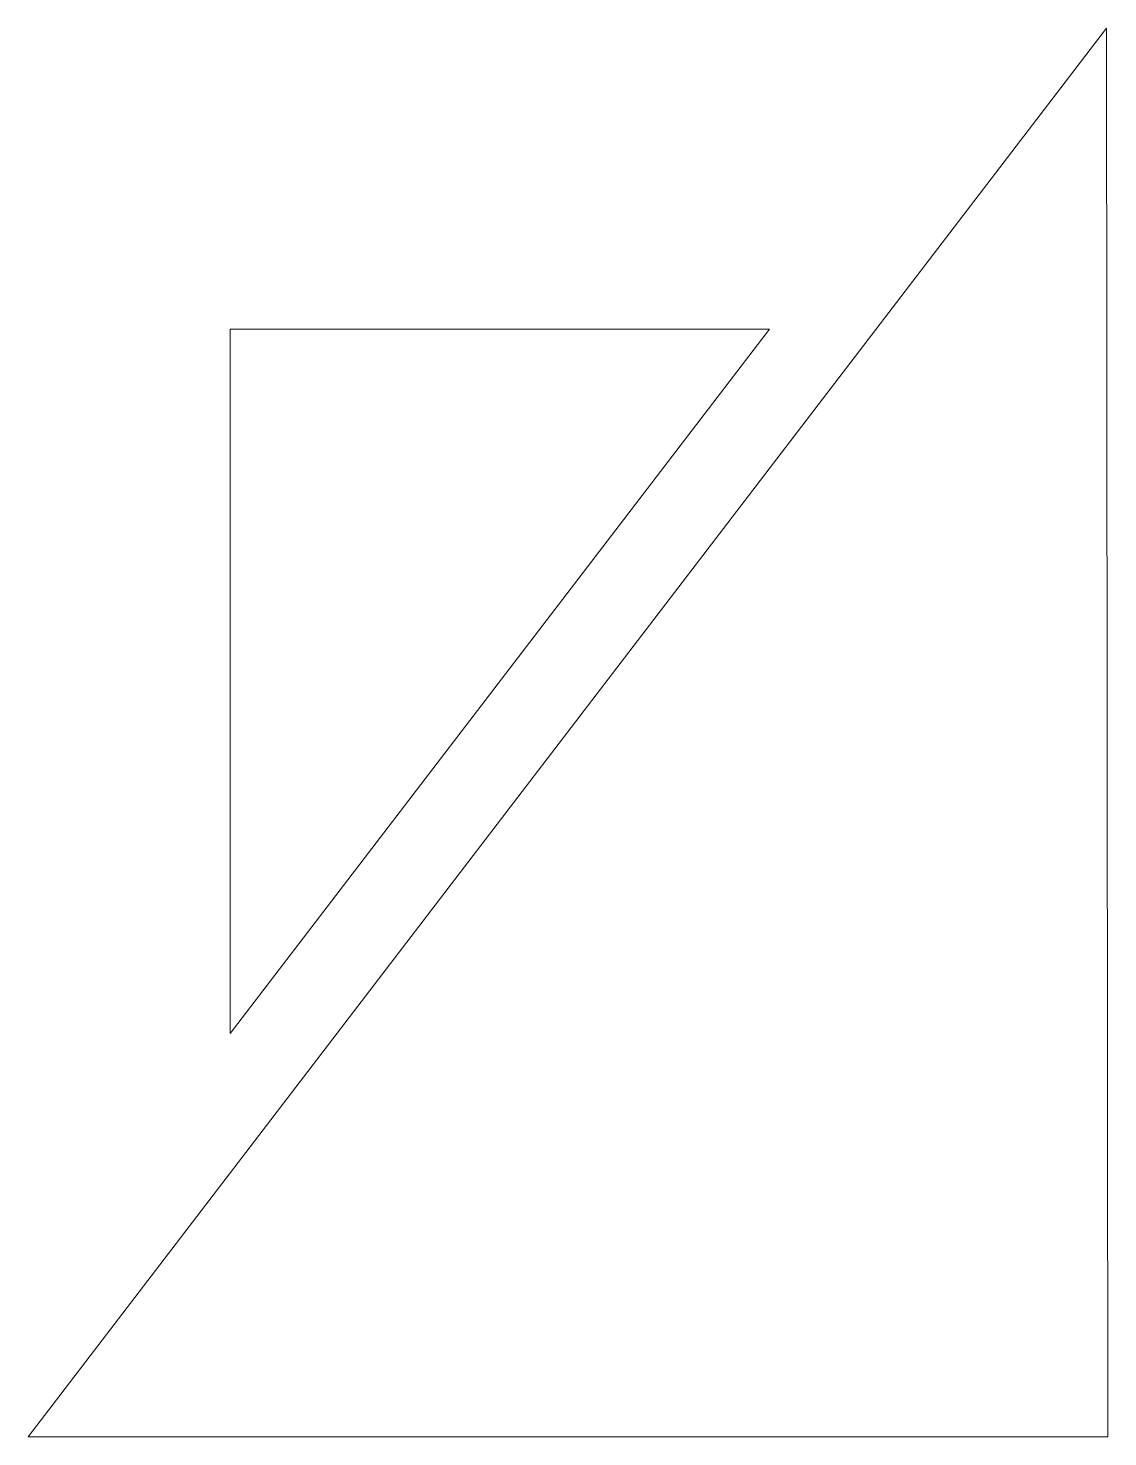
# Model space of a CAD drawing. Header units: inches. Extents: x 2.52 to 6.17, y 2.74 to 7.51.
import ezdxf

# ---------------------------------------------------------------- set-up
doc = ezdxf.new("R2010")
doc.units = ezdxf.units.IN
doc.header["$MEASUREMENT"] = 0

msp = doc.modelspace()

# ---------------------------------------------------------------- linework, layer by layer
at = {"color": 7, "linetype": 'Continuous', "lineweight": 15}
for p, q in [((6.1624, 7.5068), (2.5157, 2.7422)), ((6.1664, 2.7422), (6.1624, 7.5068)), ((3.1987, 6.4886), (3.1987, 4.1063)), ((5.0221, 6.4886), (3.1987, 6.4886)), ((3.1987, 4.1063), (5.0221, 6.4886)), ((2.5157, 2.7422), (6.1664, 2.7422))]:
    msp.add_line(p, q, dxfattribs=at)

doc.saveas('drawing.dxf')
